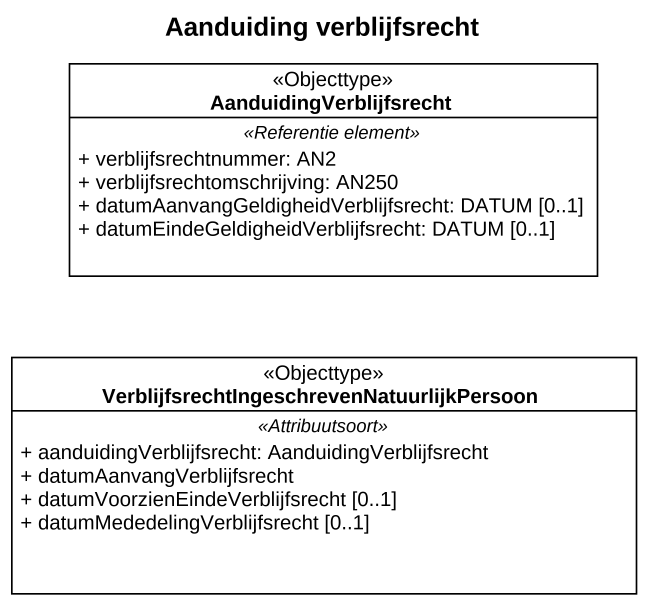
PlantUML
@startuml
title Aanduiding verblijfsrecht
hide circle
hide empty members
skinparam classAttributeIconSize 0
class AanduidingVerblijfsrecht <<Objecttype>> {
  .. <<Referentie element>> ..
  + verblijfsrechtnummer: AN2
  + verblijfsrechtomschrijving: AN250
  + datumAanvangGeldigheidVerblijfsrecht: DATUM [0..1]
  + datumEindeGeldigheidVerblijfsrecht: DATUM [0..1]
}
class "VerblijfsrechtIngeschrevenNatuurlijkPersoon" as VerblijfsrechtIngeschrevenNa <<Objecttype>> {
  .. <<Attribuutsoort>> ..
  + aanduidingVerblijfsrecht: AanduidingVerblijfsrecht
  + datumAanvangVerblijfsrecht
  + datumVoorzienEindeVerblijfsrecht [0..1]
  + datumMededelingVerblijfsrecht [0..1]
}
@enduml
